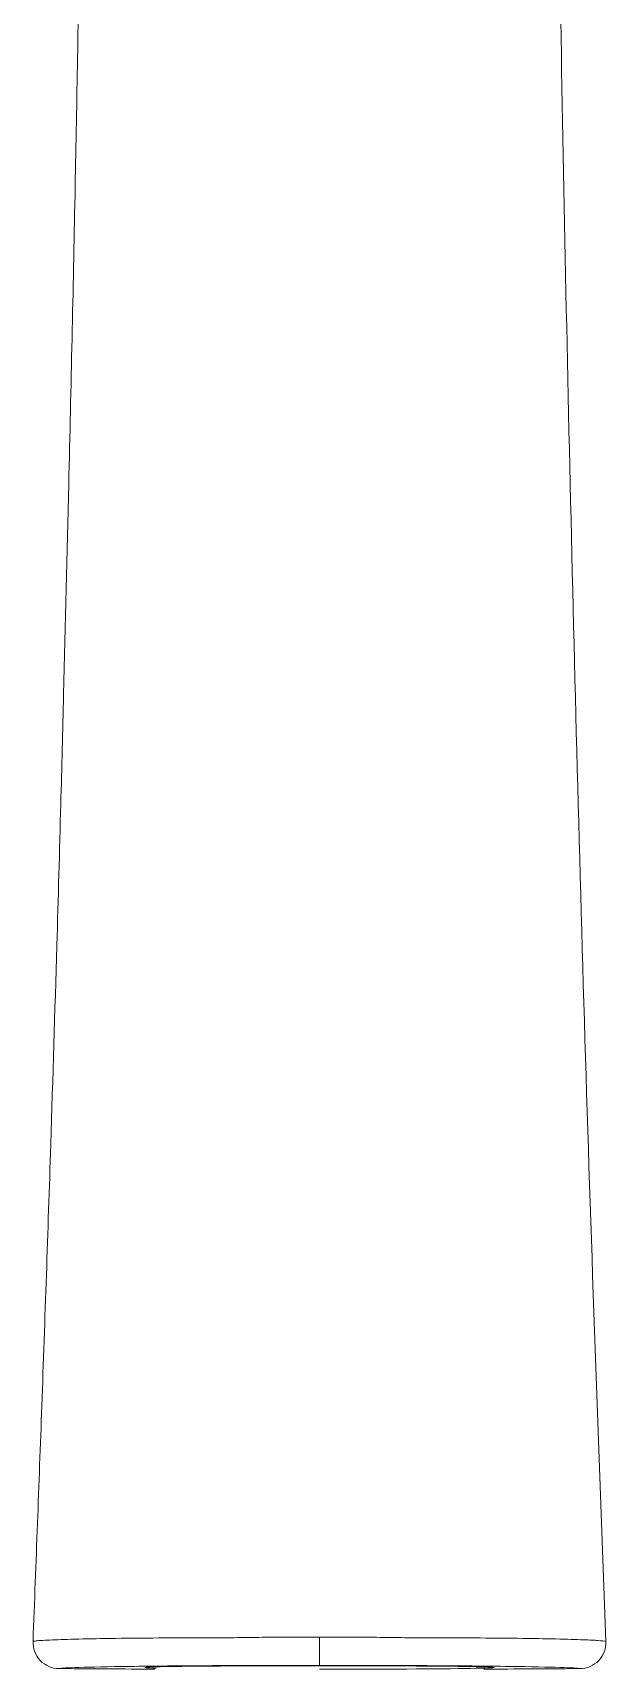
# Model space of a CAD drawing. Extents: x 4791 to 7950, y -233 to 2082.
# Drawn here: x 5947.7 to 5980.5, y 1044 to 1137.8 of the extents above; entities that cross this region are included whole.
import ezdxf

# ---------------------------------------------------------------- set-up
doc = ezdxf.new("R2010")
doc.units = 0
doc.header["$LTSCALE"] = 1.7
doc.header["$MEASUREMENT"] = 0
doc.layers.add('1', color=7, linetype='CONTINUOUS', true_color=0xffffff)

msp = doc.modelspace()

# ---------------------------------------------------------------- linework, layer by layer
at = {"layer": '1', "color": 7, "linetype": 'Continuous', "lineweight": 18}
for centre, major_axis, ratio, start_param, end_param in [((5964.082, 1045.719), (0, 1.5), 0.000004, 1.493188, 3.131388), ((5949.176, 1045.536), (-0.323, 1.465), 0.998879, 1.314732, 2.924328), ((5978.989, 1045.536), (0.323, 1.465), 0.998879, 3.358858, 4.968453), ((5964.082, 1044.097), (10, 0), 0.010205, 4.712383, 7.853987)]:
    msp.add_ellipse(centre, major_axis=major_axis, ratio=ratio, start_param=start_param, end_param=end_param, dxfattribs=at)
at = {"layer": '1', "color": 7, "linetype": 'Continuous', "lineweight": 13}
msp.add_ellipse((5964.082, 1044.097), major_axis=(10, 0), ratio=0.010205, start_param=1.570789, end_param=3.50327, dxfattribs=at)
at = {"layer": '1', "color": 7, "linetype": 'Continuous', "lineweight": 18}
for points, knots in [([(5950.599, 1165.741), (5950.589, 1164.15), (5950.557, 1159.963), (5950.479, 1152.494), (5950.328, 1141.757), (5950.085, 1128.109), (5949.771, 1113.555), (5949.484, 1101.828), (5949.255, 1092.989), (5949.014, 1084.404), (5948.662, 1072.91), (5948.208, 1059.596), (5947.849, 1050.093), (5947.678, 1045.595)], [0, 0, 0, 0, 0.045738, 0.118645, 0.205954, 0.33254, 0.470174, 0.568305, 0.618898, 0.68384, 0.774651, 0.893345, 1, 1, 1, 1]), ([(5977.583, 1163.254), (5977.631, 1156.836), (5977.714, 1150.119), (5977.978, 1133.153), (5978.188, 1122.695), (5978.689, 1101.142), (5978.973, 1090.175), (5979.658, 1067.957), (5980.058, 1056.754), (5980.486, 1045.595)], [0, 0, 0, 0, 0.186512, 0.186512, 0.457674, 0.457674, 0.728837, 0.728837, 1, 1, 1, 1]), ([(5949.176, 1044.036), (5949.173, 1044.036), (5949.18, 1044.035), (5949.212, 1044.034), (5949.238, 1044.033), (5949.305, 1044.032), (5949.348, 1044.032), (5949.396, 1044.032)], [0, 0, 0, 0, 0.329032, 0.329032, 0.658052, 0.658052, 1, 1, 1, 1]), ([(5978.769, 1044.032), (5978.817, 1044.032), (5978.86, 1044.032), (5978.927, 1044.033), (5978.953, 1044.034), (5978.985, 1044.035), (5978.992, 1044.036), (5978.989, 1044.036)], [0, 0, 0, 0, 0.341939, 0.341939, 0.670963, 0.670963, 1, 1, 1, 1])]:
    msp.add_open_spline(points, degree=3, knots=knots, dxfattribs=at)
at = {"layer": '1', "color": 7, "linetype": 'Continuous', "lineweight": 13}
for points, knots in [([(5947.678, 1045.595), (5947.744, 1045.606), (5947.867, 1045.628), (5948.328, 1045.658), (5949.097, 1045.691), (5950.301, 1045.731), (5952.194, 1045.765), (5954.461, 1045.784), (5956.91, 1045.811), (5959.022, 1045.795), (5960.688, 1045.831), (5962.323, 1045.832), (5963.494, 1045.834), (5964.082, 1045.836)], [0, 0, 0, 0, 0.093015, 0.176086, 0.249241, 0.389891, 0.498789, 0.62386, 0.749001, 0.821378, 0.874389, 0.936919, 1, 1, 1, 1]), ([(5964.082, 1045.836), (5964.669, 1045.834), (5965.838, 1045.832), (5967.472, 1045.831), (5969.135, 1045.795), (5971.244, 1045.81), (5973.69, 1045.785), (5975.953, 1045.765), (5977.849, 1045.732), (5979.199, 1045.687), (5980.166, 1045.643), (5980.374, 1045.612), (5980.486, 1045.595)], [0, 0, 0, 0, 0.062942, 0.125399, 0.178434, 0.250566, 0.375485, 0.50035, 0.6089, 0.749426, 0.863477, 1, 1, 1, 1]), ([(5964.082, 1044.22), (5961.917, 1044.22), (5959.803, 1044.213), (5956.106, 1044.191), (5954.519, 1044.176), (5950.691, 1044.123), (5949.375, 1044.08), (5949.176, 1044.036)], [0, 0, 0, 0, 0.25, 0.25, 0.5, 0.5, 1, 1, 1, 1]), ([(5978.989, 1044.036), (5978.89, 1044.058), (5978.514, 1044.079), (5977.171, 1044.121), (5976.21, 1044.141), (5973.667, 1044.176), (5972.088, 1044.191), (5968.36, 1044.213), (5966.249, 1044.22), (5964.082, 1044.22)], [0, 0, 0, 0, 0.25, 0.25, 0.5, 0.5, 0.75, 0.75, 1, 1, 1, 1])]:
    msp.add_open_spline(points, degree=3, knots=knots, dxfattribs=at)
at = {"layer": '1', "color": 7, "linetype": 'Continuous', "lineweight": 18}
for points in [[(5980.486, 1045.595), (5980.49, 1045.594), (5980.488, 1045.592), (5980.479, 1045.59)], [(5949.396, 1044.032), (5951.051, 1044.02), (5952.818, 1044.011), (5954.661, 1044.004)], [(5973.486, 1044.004), (5975.336, 1044.011), (5977.109, 1044.02), (5978.769, 1044.032)]]:
    msp.add_open_spline(points, degree=3, dxfattribs=at)

doc.saveas('drawing.dxf')
